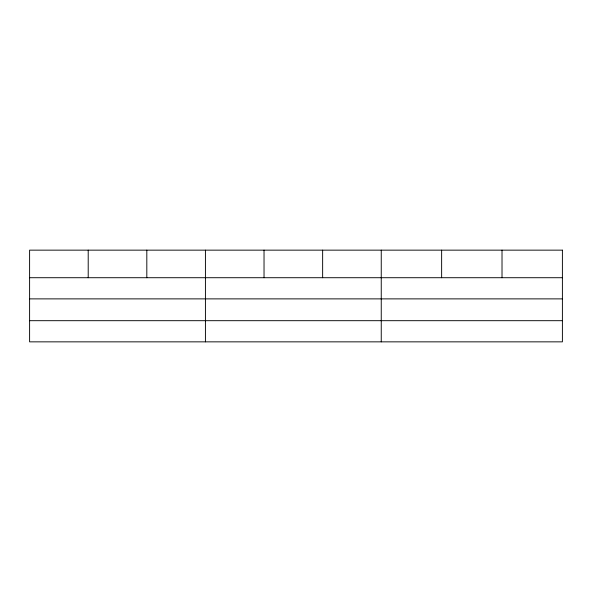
<?xml version="1.0" encoding="UTF-8"?>
<svg xmlns="http://www.w3.org/2000/svg" width="592" height="592" viewBox="0 0 592 592"><rect width="100%" height="100%" fill="white"/><g stroke="black" fill="none" stroke-linecap="round" stroke-linejoin="round"><path stroke-width="0.89" d="M29.6 277.715L562.4 277.715M29.6 298.879L562.4 298.879M29.6 320.686L562.4 320.686M502.016 250.15L502.016 277.715M441.632 250.15L441.632 277.715M381.248 250.15L381.248 341.85M322.64 250.15L322.64 277.715M264.032 250.15L264.032 277.715M205.424 250.15L205.424 341.85M146.816 250.15L146.816 277.715M88.208 250.15L88.208 277.715M562.4 250.15L29.6 250.15L29.6 341.85L562.4 341.85L562.4 250.15"/></g></svg>
